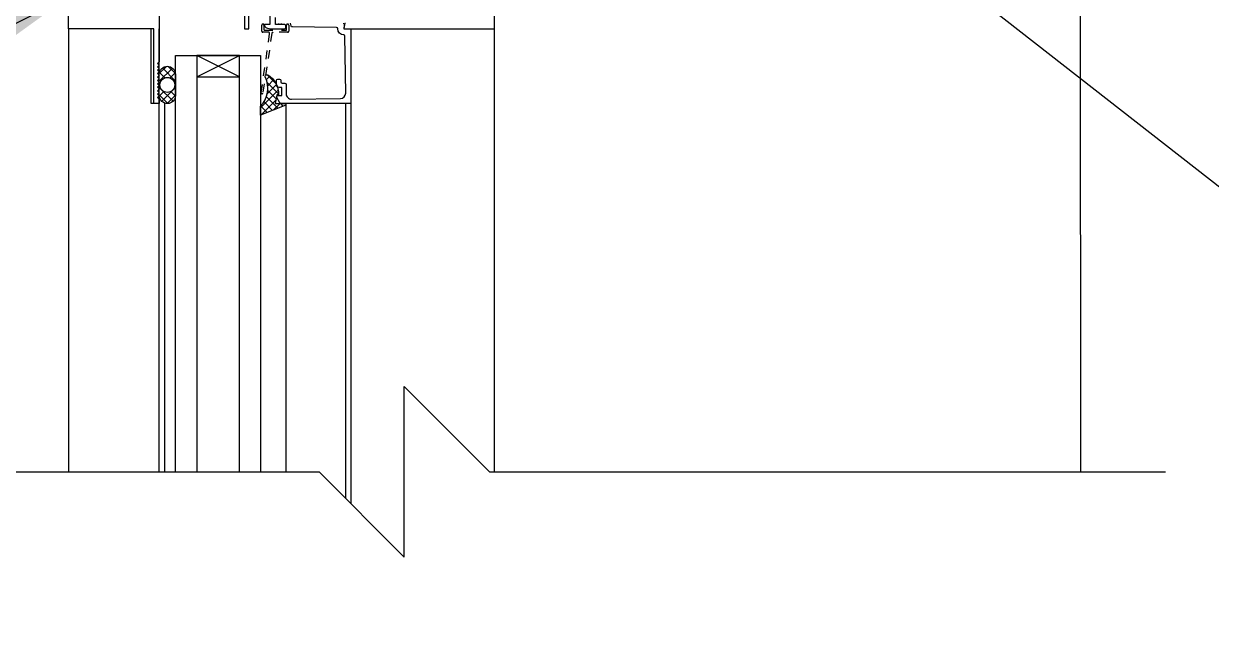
# Model space of a CAD drawing. Header units: inches. Extents: x 2853.9 to 2936.1, y 357.8 to 456.7.
# Drawn here: x 2903.48 to 2917.42, y 423.79 to 430.91 of the extents above; entities that cross this region are included whole.
import ezdxf

# ---------------------------------------------------------------- set-up
doc = ezdxf.new("R2010")
doc.units = ezdxf.units.IN
doc.header["$LTSCALE"] = 0.5
doc.header["$MEASUREMENT"] = 0
doc.linetypes.add('HIDDEN2', pattern=[0.1875, 0.125, -0.0625])
for name, color, linetype in [('HATCH', 12, 'CONTINUOUS'), ('LINE18', 9, 'CONTINUOUS'), ('line25', 2, 'CONTINUOUS'), ('LINE9', 9, 'CONTINUOUS'), ('TEXT', 4, 'CONTINUOUS')]:
    doc.layers.add(name, color=color, linetype=linetype)
doc.styles.add('DIM', font='romans.shx', dxfattribs={"width": 0.7})
doc.dimstyles.new('ext_12', dxfattribs={"dimscale": 12, "dimtxt": 0.09375, "dimasz": 0.09375, "dimexe": 0.09375, "dimexo": 0.0625, "dimgap": 0.0625, "dimtad": 1, "dimdec": 1, "dimzin": 3, "dimdsep": 46, "dimlunit": 4, "dimtxsty": 'DIM', "dimcen": 0.09, "dimdle": 0.09375, "dimclrt": 4, "dimadec": 0, "dimazin": 0, "dimtfac": 1, "dimtdec": 1, "dimtmove": 2, "dimatfit": 3, "dimfxl": 1, "dimfrac": 2, "dimtolj": 1, "dimtzin": 0, "dimarcsym": 0})

msp = doc.modelspace()

# ---------------------------------------------------------------- hatches: boundary and pattern name
at = {"layer": 'HATCH'}
h = msp.add_hatch(dxfattribs=at)
h.set_pattern_fill('AR-CONC', color=256, scale=0.5)
h.set_pattern_definition([(49.99999999999999, (0, 0), (3.586300913003767, -0.3137606749129755), [0.375, -4.125]), (355, (0, 0), (-0.693756668065, 3.760960668500059), [0.3, -3.3]), (100.45144446, (0.298858405, -0.02614672), (2.89254423363556, 3.447199954843147), [0.3187009599999999, -3.505710559999999]), (46.18420000000001, (0, 1), (5.336206653357862, -0.8275964039653827), [0.5625, -6.1875]), (96.63563549, (0.444683725, 0.931033465), (4.673309728371142, 4.870593003872752), [0.47805171, -5.258568799999999]), (351.1841639899999, (0, 1), (4.673309725273866, 4.870593001349951), [0.45, -4.950000005]), (21, (0.5, 0.75), (2.984535260592308, -2.013094453326694), [0.375, -4.125]), (326.0000000000001, (0.5, 0.75), (1.216576659607909, 3.625750225234265), [0.3, -3.3]), (71.45144474, (0.74871127, 0.58224213), (4.201111883649856, 1.612655764031769), [0.31870095, -3.50571056]), (37.50000000000001, (0, 0), (0.06079927658645334, 1.664469269156557), [0, -3.26, 0, -3.35, 0, -3.3125]), (7.499999999999999, (0, 0), (1.315347687210743, 1.972058559411801), [0, -1.91, 0, -3.185, 0, -1.2625]), (327.5, (-1.115, 0), (2.669112180862045, -0.1127743586718988), [0, -1.25, 0, -3.9, 0, -5.175]), (317.5, (-1.615, 0), (2.915930846711931, 0.5005249116615886), [0, -1.625, 0, -2.59, 0, -3.675])])
h.paths.add_polyline_path([(2908.884004534659, 396.7943155101099), (2909.884004534659, 395.7943155101099), (2912.759004534658, 395.7943155101099), (2912.759004534658, 397.8287422528657, 0.08841615068606867), (2912.613001537799, 397.9260539453193), (2912.523001537799, 397.9260539453124), (2912.523001537796, 397.9677800052365, -0.2490694201798122), (2912.41300153778, 398.174903157006), (2912.413001537776, 398.2424031570161, -0.4142135623889385), (2912.475501537776, 398.3049031570195), (2912.523001537774, 398.3049031570195), (2912.52300153777, 398.3749031570194), (2912.418001537784, 398.3749031570194, 0.08534784463987338), (2912.08854201524, 398.2993845752816, -0.6696014941125754), (2911.956039616489, 398.4196662719794, 2.087231407574731), (2911.522140186568, 398.1948490137304, -1), (2911.358711615161, 397.7863259396602, -0.2134499129899019), (2910.966485854386, 398.1755264066414, -0.06822591722273177), (2910.830788031521, 398.8033929486662, 1.753170910263048), (2910.379850439606, 398.5067848134372, -0.9407930192592527), (2910.176337902927, 398.123521593557, -0.173074760622363), (2909.830429580391, 398.4901786330639), (2909.687791738211, 398.8770234887959, 1.612473537252552), (2909.256248573691, 398.5174352890921, -0.7348724129877409), (2909.233144970098, 398.0063964423882, -0.06847526280380446), (2908.759004534659, 397.9443334731725, -0.06847526280385079), (2908.284864099219, 398.0063964423882, -0.7348724129875226), (2908.261760495626, 398.5174352890921, 1.612473537252431), (2907.830217331106, 398.8770234887959), (2907.687579488926, 398.4901786330639, -0.1730747606224019), (2907.341671166391, 398.1235215935569, -0.9407930192592869), (2907.138158629711, 398.5067848134372, 1.753170910263341), (2906.687221037796, 398.803392948666, -0.06822591722269358), (2906.551523214932, 398.1755264066416, -0.2134499129899689), (2906.159297454156, 397.7863259396602, -1), (2905.995868882749, 398.1948490137306, 2.087231407574583), (2905.561969452828, 398.4196662719792, -0.6696014941116927), (2905.429467054078, 398.2993845752816, 0.08534784463987351), (2905.100007531533, 398.3749031570194), (2904.995007531548, 398.3749031570194), (2904.995007531543, 398.3049031570195), (2905.042507531541, 398.3049031570195, -0.4142135623889365), (2905.105007531541, 398.2424031570161), (2905.105007531537, 398.174903157006, -0.2490694201798127), (2904.995007531521, 397.9677800052365), (2904.995007531519, 397.9260539453124), (2904.905007531518, 397.9260539453193, 0.08841615068674358), (2904.759004534658, 397.8287422528647), (2904.759004534658, 395.7943155101099), (2907.884004534659, 395.7943155101099), (2908.884004534659, 394.7943155101099)])
edge = h.paths.add_edge_path()
edge.add_arc((2912.41300153777, 407.2066570081429), 0.5000000000000328, 46.21088882989797, 66.4218215181261)
edge.add_line((2912.613001537799, 407.6649145776257), (2912.523001537799, 407.6649145776188))
edge.add_line((2912.523001537799, 407.6649145776188), (2912.523001537796, 407.706640637543))
edge.add_arc((2912.66300153778, 407.9137637893259), 0.2500000000000085, 180.0000000030875, 235.94420226187, ccw=False)
edge.add_line((2912.41300153778, 407.9137637893124), (2912.413001537776, 407.9812637893226))
edge.add_arc((2912.475501537776, 407.9812637893259), 0.06250000000000001, 90, 180.0000000030745, ccw=False)
edge.add_line((2912.475501537776, 408.0437637893259), (2912.523001537774, 408.0437637893259))
edge.add_line((2912.523001537774, 408.0437637893259), (2912.52300153777, 408.1137637893259))
edge.add_line((2912.52300153777, 408.1137637893259), (2912.418001537785, 408.1137637893259))
edge.add_arc((2912.540410188942, 408.4563676518462), 0.36381490416409, 214.9775137479088, 250.33874127360258, ccw=False)
edge.add_arc((2911.617291293624, 407.8451376005119), 0.7434990637612444, 32.79191652793678, 73.810711457191)
edge.add_spline(control_points=[(2911.824587437911, 408.559153823281), (2910.387137437911, 408.879613823281)], knot_values=[0, 0, 1, 1], degree=1, periodic=0)
edge.add_arc((2909.830799589888, 405.948009015663), 2.983926699701676, 79.25461642974707, 90.0994654645013)
edge.add_line((2909.825619496194, 408.9319312190427), (2908.759004534659, 408.9476837184714))
edge.add_line((2908.759004534659, 408.9476837184714), (2907.692389573124, 408.9319312190427))
edge.add_arc((2907.68720947943, 405.948009015663), 2.983926699701673, 89.9005345354987, 100.7453835702529)
edge.add_spline(control_points=[(2907.130871631406, 408.879613823281), (2905.693421631406, 408.559153823281)], knot_values=[0, 0, 1, 1], degree=1, periodic=0)
edge.add_arc((2905.900717775693, 407.8451376005119), 0.7434990637612443, 106.189288542809, 147.2080834720669)
edge.add_arc((2904.977598880375, 408.4563676518462), 0.3638149041640897, 289.6612587263975, 325.0224862520838, ccw=False)
edge.add_line((2905.100007531532, 408.1137637893259), (2904.995007531548, 408.1137637893259))
edge.add_line((2904.995007531548, 408.1137637893259), (2904.995007531543, 408.0437637893259))
edge.add_line((2904.995007531543, 408.0437637893259), (2905.042507531541, 408.0437637893259))
edge.add_arc((2905.042507531541, 407.9812637893259), 0.06250000000000001, -3.074489995924523e-09, 90, ccw=False)
edge.add_line((2905.105007531541, 407.9812637893226), (2905.105007531537, 407.9137637893124))
edge.add_arc((2904.855007531537, 407.9137637893259), 0.2500000000000085, 304.05579773812997, 359.9999999969125, ccw=False)
edge.add_line((2904.995007531521, 407.706640637543), (2904.995007531519, 407.6649145776188))
edge.add_line((2904.995007531519, 407.6649145776188), (2904.905007531518, 407.6649145776257))
edge.add_arc((2905.105007531547, 407.2066570081429), 0.5000000000000326, 113.5781784818739, 133.7891111703096)
edge.add_line((2904.759004534658, 407.5676028851712), (2904.759004534658, 402.0210640611739))
edge.add_arc((2905.105007531547, 402.3820099382022), 0.5000000000000328, 226.2108888296905, 246.4218215181261)
edge.add_line((2904.905007531518, 401.9237523687194), (2904.995007531519, 401.9237523687263))
edge.add_line((2904.995007531519, 401.9237523687263), (2904.995007531521, 401.8820263088022))
edge.add_arc((2904.855007531537, 401.6749031570192), 0.2500000000000085, 3.087507138843648e-09, 55.944202261869975, ccw=False)
edge.add_line((2905.105007531537, 401.6749031570327), (2905.105007531541, 401.6074031570226))
edge.add_arc((2905.042507531541, 401.6074031570192), 0.06250000000000001, -90, 3.074489995924523e-09, ccw=False)
edge.add_line((2905.042507531541, 401.5449031570192), (2904.995007531543, 401.5449031570192))
edge.add_line((2904.995007531543, 401.5449031570192), (2904.995007531548, 401.4749031570192))
edge.add_line((2904.995007531548, 401.4749031570192), (2905.100007531532, 401.4749031570192))
edge.add_arc((2904.977598880375, 401.1322992944989), 0.3638149041640899, 34.97751374792358, 70.33874127360252, ccw=False)
edge.add_arc((2905.900717775693, 401.7435293458332), 0.7434990637612444, 212.7919165279294, 253.810711457191)
edge.add_spline(control_points=[(2905.693421631406, 401.0295131230642), (2907.130871631406, 400.7090531230642)], knot_values=[0, 0, 1, 1], degree=1, periodic=0)
edge.add_arc((2907.68720947943, 403.6406579306821), 2.983926699701684, 259.254616429747, 270.0994654645012)
edge.add_line((2907.692389573124, 400.6567357273025), (2908.759004534659, 400.6409832278738))
edge.add_line((2908.759004534659, 400.6409832278738), (2909.825619496194, 400.6567357273025))
edge.add_arc((2909.830799589888, 403.6406579306821), 2.983926699701684, 269.9005345354987, 280.7453835702529)
edge.add_spline(control_points=[(2910.387137437911, 400.7090531230642), (2911.824587437911, 401.0295131230642)], knot_values=[0, 0, 1, 1], degree=1, periodic=0)
edge.add_arc((2911.617291293624, 401.7435293458332), 0.7434990637612442, 286.189288542809, 327.2080834720743)
edge.add_arc((2912.540410188942, 401.1322992944989), 0.3638149041640899, 109.66125872639739, 145.0224862520691, ccw=False)
edge.add_line((2912.418001537785, 401.4749031570192), (2912.52300153777, 401.4749031570192))
edge.add_line((2912.52300153777, 401.4749031570192), (2912.523001537774, 401.5449031570192))
edge.add_line((2912.523001537774, 401.5449031570192), (2912.475501537776, 401.5449031570192))
edge.add_arc((2912.475501537776, 401.6074031570192), 0.06250000000000001, 179.9999999969255, 270, ccw=False)
edge.add_line((2912.413001537776, 401.6074031570226), (2912.41300153778, 401.6749031570327))
edge.add_arc((2912.66300153778, 401.6749031570192), 0.2500000000000084, 124.05579773813, 179.9999999969125, ccw=False)
edge.add_line((2912.523001537796, 401.8820263088022), (2912.523001537799, 401.9237523687263))
edge.add_line((2912.523001537799, 401.9237523687263), (2912.613001537799, 401.9237523687194))
edge.add_arc((2912.41300153777, 402.3820099382022), 0.5000000000000334, 293.5781784818739, 313.7891111701531)
edge.add_line((2912.759004534658, 402.0210640611729), (2912.759004534658, 407.5676028851724))
h.paths.add_polyline_path([(2912.884004534657, 412.5783461307733), (2912.884004534657, 413.6490596233457), (2906.384004534658, 413.6490596233459), (2906.384004534658, 412.7401592424963), (2906.994649999269, 412.1295137778859, 0.3556285169421354), (2907.082088505154, 412.4268922630509), (2906.593240126757, 412.9673983566844, -1.066786916872321), (2906.935395671511, 413.3507932110308), (2908.499892260537, 411.6268121832949, -0.03706645187294901), (2908.759004534659, 411.6443334731726, -0.06847526280384585), (2909.233144970098, 411.5822705039569, -0.7348724129880211), (2909.256248573691, 411.0712316572529, 1.61247353725163), (2909.687791738211, 410.7116434575492), (2909.830429580391, 411.0984883132812, -0.1730747606223588), (2910.176337902927, 411.4651453527882, -0.9407930192594987), (2910.379850439606, 411.0818821329079, 1.753170910263227), (2910.830788031521, 410.7852739976792, -0.06822591722269448), (2910.966485854386, 411.4131405397036, -0.2134499129896975), (2911.358711615161, 411.8023410066847, -1), (2911.522140186569, 411.3938179326151, 2.087231407579427), (2911.956039616489, 411.1690006743658, -0.6696014941088005), (2912.088542015239, 411.2892823710639, 0.0853478446400789), (2912.418001537784, 411.2137637893257), (2912.52300153777, 411.2137637893257), (2912.523001537774, 411.2837637893257), (2912.475501537776, 411.2837637893257, -0.4142135623889531), (2912.413001537776, 411.346263789329), (2912.41300153778, 411.4137637893392, -0.2490694201798126), (2912.523001537796, 411.6208869411086), (2912.523001537799, 411.6626130010328), (2912.613001537799, 411.6626130010259, 0.08841615068579815), (2912.759004534658, 411.7599246934791), (2912.759004534658, 412.149059623346), (2912.884004534657, 412.149059623346), (2912.884004534657, 412.4015694354754), (2911.881053421262, 411.3986183220805), (2911.752353858915, 411.3583071073811), (2911.792665073615, 411.4870066697331)])
h.paths.add_polyline_path([(2912.759004534658, 445.4754210891818, 0.08841615068581969), (2912.613001537799, 445.5727327816351), (2912.523001537799, 445.5727327816282), (2912.523001537796, 445.6144588415523, -0.2490694201798163), (2912.41300153778, 445.8215819933218), (2912.413001537776, 445.8890819933319, -0.4142135623888784), (2912.475501537776, 445.9515819933353), (2912.523001537774, 445.9515819933353), (2912.52300153777, 446.0215819933352), (2912.418001537784, 446.0215819933352, 0.08534784463827016), (2912.088542015246, 445.9460634116001, -0.6696014940757241), (2911.956039616487, 446.0663451082831, 2.087231407570851), (2911.522140186556, 445.841527850051, -1), (2911.358711615206, 445.4330047759593, -0.2134499130098927), (2910.966485854384, 445.8222052429613, -0.0682259172220198), (2910.830788031521, 446.4500717849796, 1.75317091027194), (2910.379850439607, 446.1534636497526, -0.9407930192679245), (2910.176337902908, 445.7702004298825, -0.1730747606140748), (2909.830429580392, 446.1368574693771), (2909.687791738211, 446.5237023251116, 1.612473537313737), (2909.256248573709, 446.1641141254015, -0.7348724130116747), (2909.233144970065, 445.6530752786949, -0.0684752627977164), (2908.759004534667, 445.5910123094884, -0.06847526280535507), (2908.284864099217, 445.6530752787046, -0.7348724129806553), (2908.261760495624, 446.1641141254071, 1.612473537257896), (2907.830217331106, 446.5237023251117), (2907.687579488925, 446.136857469377, -0.1730747606203222), (2907.341671166394, 445.770200429874, -0.9407930192554961), (2907.138158629721, 446.1534636497577, 1.753170910228009), (2906.687221037796, 446.4500717849821, -0.06822591722386381), (2906.551523214928, 445.8222052429473, -0.2134499129919643), (2906.159297454142, 445.4330047759701, -1), (2905.995868882738, 445.8415278500415, 2.087231407624452), (2905.561969452828, 446.0663451082954, -0.6696014942013563), (2905.429467054058, 445.9460634116056, 0.08534784463447691), (2905.100007531533, 446.0215819933352), (2904.995007531548, 446.0215819933352), (2904.995007531543, 445.9515819933353), (2905.042507531541, 445.9515819933353, -0.4142135623888784), (2905.105007531541, 445.8890819933319), (2905.105007531537, 445.8215819933218, -0.2490694201798375), (2904.995007531521, 445.6144588415523), (2904.995007531519, 445.5727327816282), (2904.905007531518, 445.5727327816351, 0.08841615068705944), (2904.759004534658, 445.4754210891801), (2904.759004534658, 442.7021516771819), (2904.759004534658, 439.9288822651837, 0.08841615068705933), (2904.905007531518, 439.8315705727288), (2904.995007531519, 439.8315705727356), (2904.995007531521, 439.7898445128116, -0.2490694201798163), (2905.105007531537, 439.582721361042), (2905.105007531541, 439.5152213610319, -0.4142135623888784), (2905.042507531541, 439.4527213610286), (2904.995007531543, 439.4527213610286), (2904.995007531548, 439.3827213610286), (2905.100007531533, 439.3827213610286, 0.08534784463952538), (2905.429467054076, 439.4582399427659, -0.6696014940265556), (2905.561969452832, 439.3379582460863, 2.087231407676971), (2905.995868882744, 439.5627755043196, -1), (2906.159297454162, 439.9712985783857, -0.2134499129882001), (2906.551523214932, 439.5820981114049, -0.06822591722255639), (2906.687221037796, 438.9542315693817, 1.753170910267408), (2907.13815862971, 439.2508397046118, -0.9407930192546793), (2907.34167116639, 439.6341029244916, -0.1730747606216836), (2907.687579488925, 439.2674458849871), (2907.830217331106, 438.8806010292521, 1.612473537262718), (2908.261760495624, 439.240189228957, -0.7348724130171931), (2908.284864099242, 439.7512280756659, -0.0684752627998517), (2908.759004534654, 439.8132910448754, -0.06847526280425174), (2909.233144970096, 439.7512280756602, -0.7348724129952335), (2909.256248573688, 439.2401892289546, 1.612473537243686), (2909.687791738211, 438.8806010292521), (2909.830429580394, 439.2674458849913, -0.1730747606179484), (2910.176337902922, 439.634102924489, -0.9407930192714665), (2910.379850439607, 439.2508397046111, 1.753170910290208), (2910.830788031521, 438.9542315693897, -0.06822591722256174), (2910.966485854388, 439.5820981114126, -0.2134499129851221), (2911.358711615156, 439.9712985783856, -1), (2911.522140186556, 439.5627755043122, 2.087231407519179), (2911.956039616489, 439.337958246069, -0.6696014940748886), (2912.088542015232, 439.4582399427698, 0.08534784464203125), (2912.418001537784, 439.3827213610286), (2912.52300153777, 439.3827213610286), (2912.523001537774, 439.4527213610286), (2912.475501537776, 439.4527213610286, -0.4142135623888784), (2912.413001537776, 439.5152213610319), (2912.41300153778, 439.582721361042, -0.2490694201798373), (2912.523001537796, 439.7898445128115), (2912.523001537799, 439.8315705727356), (2912.613001537799, 439.8315705727288, 0.08841615068610642), (2912.759004534658, 439.9288822651824), (2912.759004534658, 442.7021516771819)])
h = msp.add_hatch(dxfattribs=at)
h.set_pattern_fill('ANSI37', color=256, scale=0.5, style=0)
h.set_pattern_definition([(45, (184.6209679750223, -90.14511753421203), (-0.04419417382415922, 0.04419417382415922), []), (135, (184.6209679750223, -90.14511753421203), (-0.04419417382415922, -0.04419417382415922), [])])
h.paths.add_polyline_path([(2905.264040677987, 430.3134501503268), (2905.264040677987, 430.0665199439788, -0.973119193628529), (2905.074111939776, 430.0613439917122), (2905.07397089921, 430.3133969775395, -1.000279793165599)])
h.paths.add_polyline_path([(2905.081470884335, 430.1899850471527, 1), (2905.256540677987, 430.1899850471527, 1)], flags=16)
h.paths.add_polyline_path([(2906.43487034864, 429.972017633005), (2906.559764217877, 429.972017633005, -0.3927408574796724), (2906.540299666982, 429.9462958830611), (2906.264040677987, 429.8353181043133), (2906.264040677987, 429.9398880289664, 0.3145636000813645), (2906.317913429891, 430.2831663617756), (2906.321948921411, 430.3096785905771), (2906.348418128563, 430.3096785905771, -0.1494430697769666), (2906.450903443058, 430.1906147170898), (2906.450903443058, 430.1900176330048, 0.1929134893777459), (2906.459205741533, 430.1693002550687, -0.08922647140676533), (2906.473504297291, 430.0752472612164), (2906.454623507638, 430.0719180685837, 0.31529878887884), (2906.452027796997, 430.0693223579426)])
h.paths.add_polyline_path([(2905.797128449246, 431.3508737821426, 0.7725978076390988), (2905.822171283663, 431.3655541027324, -0.343148791993915), (2905.826795438796, 431.3769301693515), (2905.842964021147, 431.3862651047241, -0.1316524975867668), (2905.846964021147, 431.3873369014939), (2905.865820427608, 431.3873369014939, -0.414213562373095), (2905.873820427608, 431.3793369014938), (2905.873820427608, 431.190336901494, -0.414213562373095), (2905.865820427608, 431.182336901494), (2905.846964021147, 431.182336901494, -0.1316524975867363), (2905.842964021147, 431.1834086982637), (2905.826795438796, 431.1927436336364, -0.3431487919940244), (2905.822171283663, 431.2041197002554, 0.7725978076389638), (2905.797128449246, 431.2188000208453), (2905.689725713094, 431.1113972846931), (2905.483216055578, 431.1113972846931), (2905.375813319426, 431.2188000208453, 0.7725978076393586), (2905.350770485009, 431.2041197002554, -0.3431487919941011), (2905.346146329876, 431.1927436336364), (2905.329977747525, 431.1834086982637, -0.1316524975865104), (2905.325977747525, 431.182336901494), (2905.307121341064, 431.182336901494, -0.414213562373095), (2905.299121341065, 431.190336901494), (2905.299121341065, 431.3793369014938, -0.414213562373095), (2905.307121341064, 431.3873369014939), (2905.325977747525, 431.3873369014939, -0.1316524975865104), (2905.329977747525, 431.3862651047241), (2905.346146329876, 431.3769301693515, -0.343148791994153), (2905.350770485009, 431.3655541027324, 0.7725978076392856), (2905.375813319426, 431.3508737821426), (2905.483216055578, 431.4582765182947), (2905.689725713094, 431.4582765182947)])
h.paths.add_polyline_path([(2905.614132195466, 431.1698369014941), (2905.558960029463, 431.1698369014941, -0.3238484292968788), (2905.501968952571, 431.2110747812872, -0.326501620107139), (2905.501968952804, 431.3585990195425, -0.3238484397582524), (2905.558960030407, 431.3998369014939), (2905.614132195466, 431.3998369014939, -0.3238484345287045), (2905.671123272713, 431.3585990206216, -0.3265016201076595), (2905.671123272713, 431.211074782366, -0.3238484345260935)], flags=16)

# ---------------------------------------------------------------- linework, layer by layer
for p, q in [((2915.884004534658, 431.4724850471521), (2915.884206410186, 425.6491290349104)), ((2905.073970884335, 425.6490261604507), (2905.073970884335, 430.8474850471493)), ((2909.008970884337, 425.6490261604507), (2909.008970884337, 430.8474850471493)), ((2905.138970884335, 425.6490261604507), (2905.138970884335, 429.9763560011447)), ((2906.559884205171, 429.972017633005), (2906.559884205171, 425.6489021272425)), ((2907.322966509015, 429.972017633005), (2907.322966509015, 425.2752414750593))]:
    msp.add_line(p, q, dxfattribs=at)
at = {"layer": 'HATCH', "flags": 128}
for points in [[(2904.008970884335, 430.847336901493), (2904.008970884335, 425.6490261604507)], [(2907.2589495869, 429.9723467310801), (2907.2589495869, 425.3392583971739)]]:
    msp.add_lwpolyline(points, dxfattribs=at)
at = {"layer": 'HATCH'}
for points in [[(2905.074111939776, 430.0613439917122), (2905.073970884335, 430.3134501503268, -1), (2905.264040677987, 430.3134501503268), (2905.264040677987, 430.0665199439788, -0.973119193628672)], [(2906.43487034864, 429.972017633005), (2906.559884205171, 429.972017633005), (2906.559884205171, 429.9696358268075, -0.3639702342662027), (2906.540299666982, 429.9462958830611), (2906.264040677987, 429.8353181043133), (2906.264040677987, 429.9398880289664, 0.3145636000813645), (2906.317913429891, 430.2831663617756), (2906.321948921411, 430.3096785905771), (2906.348418128563, 430.3096785905771, -0.2645518979873512), (2906.473504297291, 430.0752472612164), (2906.454623507638, 430.0719180685837, 0.315298788878984), (2906.452027796997, 430.0693223579426)]]:
    msp.add_lwpolyline(points, format="xyb", close=True, dxfattribs=at)
msp.add_circle((2905.169005781161, 430.1899850471527), 0.087534896825959, dxfattribs=at)
at = {"layer": 'LINE18'}
for p, q in [((2904.980220884335, 430.8474850471493), (2904.023970884335, 430.8474850471493)), ((2904.980220884335, 429.9724850471493), (2904.980220884335, 430.8474850471493)), ((2905.264040677987, 425.6490261604507), (2905.264040677987, 430.5334850471529)), ((2905.264040677987, 430.5334850471529), (2906.264040677987, 430.5334850471529)), ((2906.264040677987, 430.5334850471529), (2906.263871341599, 425.6489123892966)), ((2905.073970884335, 429.9724850471493), (2904.980220884335, 429.9724850471493))]:
    msp.add_line(p, q, dxfattribs=at)
for points in [[(2905.073970884335, 431.0973369014946), (2905.073970884335, 430.4623369014948), (2905.053970884335, 430.4423369014946), (2905.073970884335, 430.4223369014946), (2905.053970884335, 430.4023369014947), (2905.073970884335, 430.3823369014947), (2905.053970884335, 430.3623369014947), (2905.073970884335, 430.3423369014947), (2905.053970884335, 430.3223369014947), (2905.073970884335, 430.3023369014948), (2905.053970884335, 430.2823369014948), (2905.073970884335, 430.2623369014948), (2905.053970884335, 430.2423369014948), (2905.073970884335, 430.2223369014948), (2905.053970884335, 430.2023369014948), (2905.073970884335, 430.1823369014946), (2905.053970884335, 430.1623369014947), (2905.073970884335, 430.1423369014947), (2905.053970884335, 430.1223369014947), (2905.073970884335, 430.1023369014947), (2905.053970884335, 430.0823369014947), (2905.073970884335, 430.0623369014947), (2905.053970884335, 430.0423369014948), (2905.073970884335, 430.0223369014948), (2905.073970884335, 429.9723369014948), (2905.008970884335, 429.9723369014948), (2905.008970884335, 430.847336901493), (2904.008970884335, 430.847336901493), (2904.008970884335, 431.4723369014948)], [(2906.074990825608, 431.0800163934177), (2906.074990825608, 430.8474850471509), (2906.124990825609, 430.8474850471509), (2906.124990825609, 431.0800163934177)]]:
    msp.add_lwpolyline(points, dxfattribs=at)
for points in [[(2907.25851940147, 430.9124850471521, 0.3639702342661525), (2907.24867132394, 430.9042215289287), (2907.240736609808, 430.8592215289275, 0.4663076581548417), (2907.250584687338, 430.8474850471507), (2909.008970884337, 430.8474850471493), (2909.008970884337, 431.4724850471521)], [(2906.373004048924, 431.0353369014947), (2906.373004048924, 430.8974850471509), (2906.311004048924, 430.8974850471509), (2906.311004048924, 430.8893298809733, 0.3255049610922494), (2906.331793965526, 430.8607786224404), (2906.373004048924, 430.8474850471509), (2906.545594945235, 430.8474850471509, 0.4142135623732336), (2906.560594945235, 430.862485047151), (2906.560594945235, 430.882485047151, 0.4142135623728175), (2906.545594945235, 430.8974850471509), (2906.438004048924, 430.8974850471511), (2906.438004048924, 430.9799471838235)], [(2907.232000441742, 430.9120161093092, -0.4577045202689281), (2907.246594033099, 430.894621533746), (2907.238966509015, 430.8474850471507), (2907.322966509015, 430.8474850471507), (2907.322966509015, 429.972017633005), (2906.502834622399, 429.972017633005, -0.267949192431115), (2906.489844241342, 429.9795176330051), (2906.452893824114, 430.043517633005, -0.577350269189628), (2906.465884205171, 430.066017633005), (2906.512903443057, 430.066017633005), (2906.512903443057, 430.1600176330051), (2906.480903443057, 430.1600176330051, -0.4142135623730948), (2906.450903443058, 430.190017633005), (2906.450903443058, 430.2440176330051, -0.4142135623731296), (2906.465903443057, 430.259017633005), (2906.485903443057, 430.259017633005, -0.414213562373043), (2906.500903443057, 430.2440176330051), (2906.500903443057, 430.2250176330051, 0.414213562373043), (2906.515903443058, 430.210017633005), (2906.547903443057, 430.210017633005, -0.414213562373095), (2906.562903443058, 430.1950176330049), (2906.562903443058, 430.0849095925682, 0.4184033046059118), (2906.625788987212, 430.0229159169912), (2907.203030148904, 430.0311614764239, 0.4139326425428041), (2907.262167844707, 430.0919547867811), (2907.253230304153, 430.762688081601, 0.4077932646411108), (2907.238361319184, 430.777487663305, -0.4138755073975079), (2907.168968473216, 430.8480094365289, 0.4122343511257975), (2907.15418268971, 430.8631202819854), (2906.636093742089, 430.870505374447, -0.3394542588633734), (2906.621764787695, 430.8818284701219), (2906.613172121383, 430.9158279413366)], [(2906.505620020642, 430.9123605334689, -0.9999999999999848), (2906.475623068034, 430.912788124657)]]:
    msp.add_lwpolyline(points, format="xyb", dxfattribs=at)
at = {"layer": 'LINE18', "linetype": 'HIDDEN2'}
msp.add_lwpolyline([(2906.308294945233, 430.8324850471511), (2906.563294945233, 430.8324850471511, 0.4142135623730951), (2906.568294945233, 430.8374850471509), (2906.568294945233, 430.892485047151, -0.9999999999999287), (2906.593294945233, 430.892485047151), (2906.593294945233, 430.819985047151, -0.4142135623730951), (2906.580794945233, 430.807485047151), (2906.408462584997, 430.807485047151, 0.3706321426687706), (2906.396104920384, 430.7968660376607), (2906.289163233117, 430.0942843405855, -0.9950963693897203), (2906.271374536895, 430.0970328779624), (2906.36947529547, 430.7932409360353, 0.4558347385663112), (2906.357097570461, 430.807485047151), (2906.290794945233, 430.807485047151, -0.4142135623730951), (2906.278294945233, 430.819985047151), (2906.278294945233, 430.892485047151, -1), (2906.303294945233, 430.892485047151), (2906.303294945233, 430.8374850471509, 0.4142135623730951)], format="xyb", close=True, dxfattribs=at)
at = {"layer": 'LINE18'}
msp.add_lwpolyline([(2905.514040677987, 430.5334850471529), (2905.514040677987, 430.2834850471529), (2906.014040677987, 430.2834850471529), (2906.014040677987, 430.5334850471529)], close=True, dxfattribs=at)
at = {"layer": 'line25', "color": 12}
for p, q in [((2905.514040677987, 430.5334850471529), (2905.514040677987, 425.6490261604507)), ((2905.514040677987, 430.2834850471529), (2906.014040677987, 430.5334850471529)), ((2906.014040677987, 430.2834850471529), (2905.514040677987, 430.5334850471529)), ((2906.013871341901, 425.6489210561953), (2906.014040677987, 430.5334850471529))]:
    msp.add_line(p, q, dxfattribs=at)
at = {"layer": 'LINE9'}
for p, q in [((2907.949319357612, 424.6488886264623), (2907.949319357612, 426.6488886264623)), ((2907.949319357612, 426.6488886264623), (2908.949319357612, 425.6488886264623)), ((2899.014878678134, 425.649163694439), (2906.949319357612, 425.6488886264623)), ((2907.949319357612, 424.6488886264623), (2906.949319357612, 425.6488886264623)), ((2908.949319357612, 425.6488886264623), (2916.884004534658, 425.6491636944389))]:
    msp.add_line(p, q, dxfattribs=at)

# ---------------------------------------------------------------- leaders
at = {"layer": 'TEXT'}
for points in [[(2912.583886052359, 432.8469574876519), (2922.661426805042, 424.9745499546136), (2924.72216385994, 424.9745499546136)], [(2915.446504534658, 432.8275206023045), (2922.5877974131, 430.6333647768554), (2924.648534467998, 430.6333647768554)], [(2904.008970884335, 431.2204437296266), (2895.338414629248, 426.9057741683783), (2893.308125670962, 426.9057741683783)], [(2904.980220884335, 415.5219307186416), (2895.338414629248, 426.9057741683783), (2893.308125670962, 426.9057741683783)]]:
    msp.add_leader(points, dimstyle='ext_12', override={"dimgap": 0.0625, "dimtad": 0}, dxfattribs=at)

doc.saveas('drawing.dxf')
